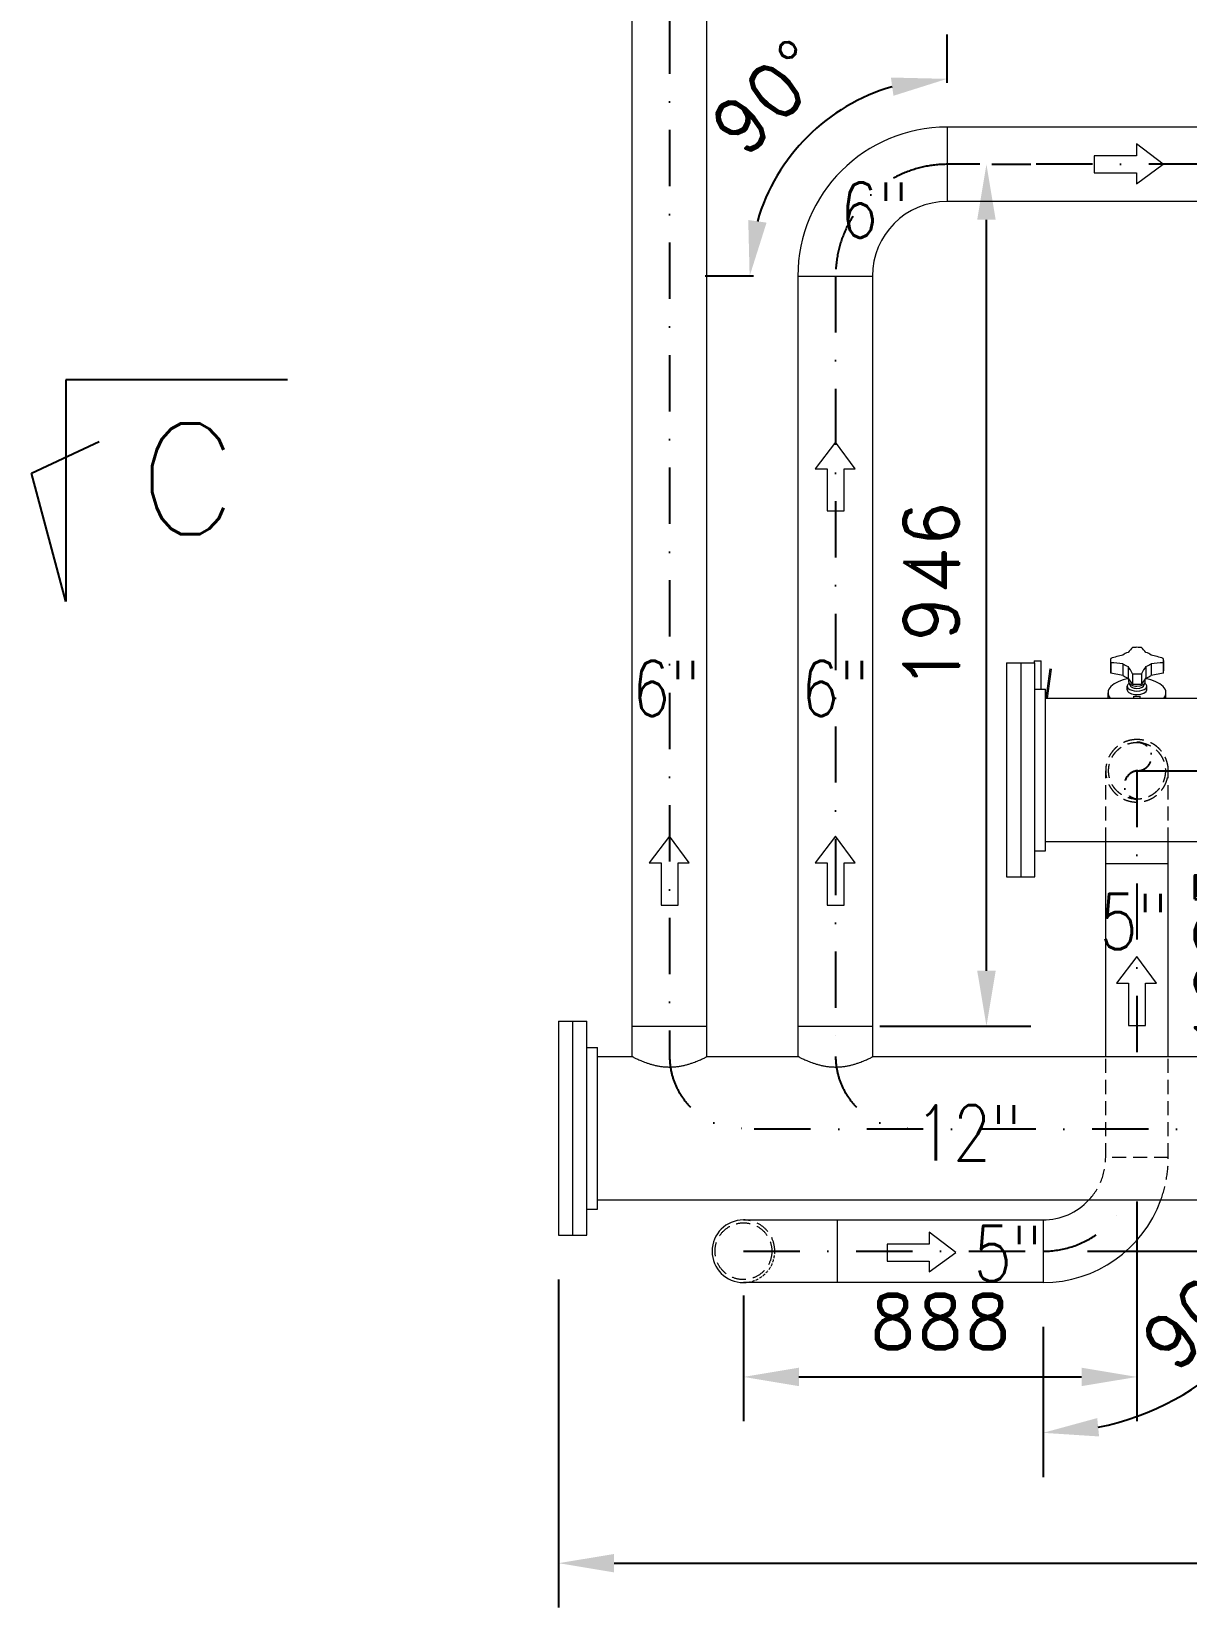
# Model space of a CAD drawing. Header units: millimetres. Extents: x -312439 to 477422, y -331570 to 212570.
# Drawn here: x 357114 to 359720, y 170198 to 173755 of the extents above; entities that cross this region are included whole.
import ezdxf
from ezdxf.enums import TextEntityAlignment as Align

# ---------------------------------------------------------------- set-up
doc = ezdxf.new("R2010")
doc.units = ezdxf.units.MM
doc.linetypes.add('DASHDOT', pattern=[25.4, 12.7, -6.35, 0, -6.35])
doc.linetypes.add('HIDDEN', pattern=[9.525, 6.35, -3.175])
doc.layers.add('2', color=2, linetype='Continuous')
doc.layers.add('ARCONDTEXTO', color=4, linetype='Continuous')
doc.styles.add('ROMAND', font='ROMAND.SHX')
doc.styles.add('ROMANS', font='romans.shx', dxfattribs={"height": 187.5})
doc.dimstyles.new('1-50 (MILIMETRO)', dxfattribs={"dimscale": 0, "dimtxt": 125, "dimasz": 125, "dimexe": 100, "dimexo": 100, "dimgap": 50, "dimtad": 0, "dimdec": 0, "dimzin": 0, "dimdsep": 46, "dimtxsty": 'ROMAND', "dimcen": -390, "dimclrd": 1, "dimclre": 1, "dimclrt": 3, "dimadec": 0, "dimazin": 0, "dimtfac": 1, "dimtdec": 0, "dimtix": 1, "dimtmove": 2, "dimatfit": 2, "dimfxl": 1, "dimtvp": 1, "dimtolj": 1, "dimtzin": 0, "dimarcsym": 0})

# ---------------------------------------------------------------- blocks, each defined once
blk = doc.blocks.new('*D106')
at = {"color": 1, "lineweight": -2, "transparency": 16777216}
for p, q in [((359608.4, 171113.7), (359608.4, 170618)), ((358720.6, 170901.8), (358720.6, 170618)), ((358845.6, 170718), (359483.4, 170718))]:
    blk.add_line(p, q, dxfattribs=at)
at = {"color": 1, "transparency": 16777216}
for points in [[(358845.6, 170738.8), (358845.6, 170697.2), (358720.6, 170718)], [(359483.4, 170738.8), (359483.4, 170697.2), (359608.4, 170718)]]:
    blk.add_solid(points, dxfattribs=at)
at = {"layer": 'Defpoints', "color": 0, "transparency": 16777216}
for p in [(359608.4, 171213.7), (358720.6, 171001.8), (359608.4, 170718)]:
    blk.add_point(p, dxfattribs=at)
at = {"color": 3, "transparency": 16777216, "insert": (359164.5, 170843), "char_height": 125, "attachment_point": 5, "style": 'ROMAND'}
blk.add_mtext('\\A1;888', dxfattribs=at)
blk = doc.blocks.new('*D109')
at = {"color": 1, "lineweight": -2, "transparency": 16777216}
for p, q in [((359280.9, 173455.5), (359368.8, 173455.5)), ((359268.8, 171635), (359268.8, 173330.5)), ((359028.5, 171510), (359368.8, 171510))]:
    blk.add_line(p, q, dxfattribs=at)
at = {"color": 1, "transparency": 16777216}
for points in [[(359247.9, 173330.5), (359289.6, 173330.5), (359268.8, 173455.5)], [(359247.9, 171635), (359289.6, 171635), (359268.8, 171510)]]:
    blk.add_solid(points, dxfattribs=at)
at = {"layer": 'Defpoints', "color": 0, "transparency": 16777216}
for p in [(359180.9, 173455.5), (359268.8, 173455.5), (358928.5, 171510)]:
    blk.add_point(p, dxfattribs=at)
at = {"color": 3, "transparency": 16777216, "insert": (359143.8, 172482.7), "char_height": 125, "attachment_point": 5, "rotation": 90, "style": 'ROMAND'}
blk.add_mtext('\\A1;1946', dxfattribs=at)
blk = doc.blocks.new('*D117')
at = {"color": 1, "lineweight": -2, "transparency": 16777216}
for p, q in [((359708.4, 172086.3), (360026.7, 172086.3)), ((359926.7, 171961.3), (359926.7, 171126.8)), ((359496.5, 171001.8), (360026.7, 171001.8))]:
    blk.add_line(p, q, dxfattribs=at)
at = {"color": 1, "transparency": 16777216}
for points in [[(359905.8, 171961.3), (359947.5, 171961.3), (359926.7, 172086.3)], [(359905.8, 171126.8), (359947.5, 171126.8), (359926.7, 171001.8)]]:
    blk.add_solid(points, dxfattribs=at)
at = {"layer": 'Defpoints', "color": 0, "transparency": 16777216}
for p in [(359608.4, 172086.3), (359396.5, 171001.8), (359926.7, 171001.8)]:
    blk.add_point(p, dxfattribs=at)
at = {"color": 3, "transparency": 16777216, "insert": (359801.7, 171662.5), "char_height": 125, "attachment_point": 5, "rotation": 90, "style": 'ROMAND'}
blk.add_mtext('\\A1;1085', dxfattribs=at)
blk = doc.blocks.new('*D64')
at = {"color": 1, "lineweight": -2, "transparency": 16777216}
for p, q in [((358303.6, 170937.8), (358303.6, 170197.5)), ((362299.4, 170937.8), (362299.4, 170197.5)), ((358428.6, 170297.5), (362174.4, 170297.5))]:
    blk.add_line(p, q, dxfattribs=at)
at = {"color": 1, "transparency": 16777216}
for points in [[(358428.6, 170318.3), (358428.6, 170276.7), (358303.6, 170297.5)], [(362174.4, 170318.3), (362174.4, 170276.7), (362299.4, 170297.5)]]:
    blk.add_solid(points, dxfattribs=at)
at = {"layer": 'Defpoints', "color": 0, "transparency": 16777216}
for p in [(358303.6, 171037.8), (362299.4, 171037.8), (362299.4, 170297.5)]:
    blk.add_point(p, dxfattribs=at)
at = {"color": 3, "transparency": 16777216, "insert": (360301.5, 170422.5), "char_height": 125, "attachment_point": 5, "style": 'ROMAND'}
blk.add_mtext('\\A1;3996', dxfattribs=at)
blk = doc.blocks.new('*D65')
at = {"color": 1, "lineweight": -2, "transparency": 16777216}
for p, q in [((359179.8, 173639.6), (359179.8, 173748.4)), ((358743.2, 173203), (358634.5, 173203))]:
    blk.add_line(p, q, dxfattribs=at)
blk.add_arc((359179.8, 173203), 445.3, 106.1357, 163.8643, dxfattribs=at)
at = {"color": 1, "transparency": 16777216}
for points in [[(359053.2, 173651.4), (359059, 173610.2), (359179.8, 173648.4)], [(358772.7, 173323.9), (358731.4, 173329.7), (358734.5, 173203)]]:
    blk.add_solid(points, dxfattribs=at)
at = {"layer": 'Defpoints', "color": 0, "transparency": 16777216}
for p in [(358957.2, 173588.7), (359179.8, 173539.6), (358843.2, 173203), (359179.8, 173203)]:
    blk.add_point(p, dxfattribs=at)
at = {"color": 3, "transparency": 16777216, "insert": (358776.6, 173606.3), "char_height": 125, "attachment_point": 5, "rotation": 45, "style": 'ROMAND'}
blk.add_mtext('\\A1;90°', dxfattribs=at)
blk = doc.blocks.new('*D66')
at = {"color": 1, "lineweight": -2, "transparency": 16777216}
for p, q in [((359779.1, 171213.7), (360118.4, 171213.7)), ((359396.5, 170831.1), (359396.5, 170491.8))]:
    blk.add_line(p, q, dxfattribs=at)
blk.add_arc((359396.5, 171213.7), 621.9, 281.5351, 348.4649, dxfattribs=at)
at = {"color": 1, "transparency": 16777216}
for points in [[(359985.1, 171091.4), (360026.6, 171087.2), (360018.4, 171213.7)], [(359522.9, 170583.6), (359518.7, 170625.1), (359396.5, 170591.8)]]:
    blk.add_solid(points, dxfattribs=at)
at = {"layer": 'Defpoints', "color": 0, "transparency": 16777216}
for p in [(359396.5, 171213.7), (359679.1, 171213.7), (359396.5, 170931.1), (359707.4, 170675.1)]:
    blk.add_point(p, dxfattribs=at)
at = {"color": 3, "transparency": 16777216, "insert": (359747.8, 170862.3), "char_height": 125, "attachment_point": 5, "rotation": 45, "style": 'ROMAND'}
blk.add_mtext('\\A1;90°', dxfattribs=at)

msp = doc.modelspace()

# ---------------------------------------------------------------- linework, layer by layer
at = {"color": 5, "linetype": 'Continuous', "lineweight": 0}
for p, q in [((358469.796, 171441.227), (358469.796, 177090.416)), ((358638.096, 171441.227), (358638.096, 177090.416)), ((359179.847, 173539.631), (359179.847, 173371.331)), ((363207.173, 173539.631), (359179.847, 173539.631)), ((363207.173, 173371.331), (359179.847, 173371.331)), ((358843.247, 173203.031), (359012.62, 173203.031)), ((358844.32, 171441.227), (358844.32, 173203.031)), ((359012.62, 171441.227), (359012.62, 173203.031)), ((359314.234, 172329.977), (359314.234, 171846.977)), ((359314.234, 172329.977), (359377.834, 172329.977)), ((359346.034, 172329.977), (359346.034, 171846.977)), ((359376.107, 172334.3), (359376.107, 172329.977)), ((359376.107, 172334.3), (359391.977, 172334.3)), ((359377.834, 171846.977), (359377.834, 172329.977)), ((359391.977, 172270.977), (359391.977, 172334.3)), ((359411.786, 172316.268), (359402.769, 172250.377)), ((359406.578, 172250.377), (359415.525, 172315.756)), ((359411.786, 172316.268), (359415.525, 172315.756)), ((359548.408, 172335.09), (359548.408, 172311.738)), ((359549.247, 172330.09), (359549.247, 172306.738)), ((359576.676, 172301.746), (359549.247, 172306.738)), ((359576.676, 172327.763), (359576.676, 172301.746)), ((359588.425, 172321.889), (359588.425, 172295.872)), ((359598.408, 172305.51), (359598.408, 172282.158)), ((359618.408, 172305.51), (359618.408, 172282.158)), ((359628.391, 172321.889), (359628.391, 172295.872)), ((359640.14, 172327.763), (359640.14, 172301.746)), ((359667.569, 172306.738), (359640.14, 172301.746)), ((359667.569, 172330.09), (359667.569, 172306.738)), ((359668.408, 172335.09), (359668.408, 172311.738)), ((359377.834, 172270.977), (359401.634, 172270.977)), ((359401.634, 171905.977), (359401.634, 172270.977)), ((359586.308, 172269.303), (359586.308, 172277.425)), ((359598.408, 172282.158), (359588.425, 172295.872)), ((359589.908, 172286.623), (359589.908, 172293.834)), ((359592.408, 172280.475), (359592.408, 172281.98)), ((359628.391, 172295.872), (359618.408, 172282.158)), ((359624.408, 172280.475), (359624.408, 172281.98)), ((359626.908, 172286.623), (359626.908, 172293.834)), ((359630.508, 172269.303), (359630.508, 172277.425)), ((359401.634, 172250.377), (362386.868, 172250.377)), ((359543.058, 172250.377), (359543.058, 172262.698)), ((359601.508, 172254.977), (359615.308, 172254.977)), ((359601.508, 172250.377), (359601.508, 172254.977)), ((359615.308, 172250.377), (359615.308, 172254.977)), ((359673.758, 172250.377), (359673.758, 172262.698)), ((359401.634, 171926.577), (362715.707, 171926.577)), ((359537.758, 171441.227), (359537.758, 171926.577)), ((359679.058, 171441.227), (359679.058, 171926.577)), ((359377.834, 171905.977), (359401.634, 171905.977)), ((359679.058, 171876.527), (359537.758, 171876.527)), ((359314.234, 171846.977), (359377.834, 171846.977)), ((358303.616, 171520.827), (358303.616, 171037.827)), ((358303.616, 171520.827), (358367.216, 171520.827)), ((358335.416, 171037.827), (358335.416, 171520.827)), ((358367.216, 171037.827), (358367.216, 171520.827)), ((358469.796, 171509.962), (358638.096, 171509.962)), ((358844.32, 171509.962), (359012.62, 171509.962)), ((358367.216, 171461.827), (358391.016, 171461.827)), ((358391.016, 171096.827), (358391.016, 171461.827)), ((358391.016, 171441.227), (358469.796, 171441.227)), ((358638.096, 171441.227), (358844.32, 171441.227)), ((359012.62, 171441.227), (362211.981, 171441.227)), ((358367.216, 171096.827), (358391.016, 171096.827)), ((358391.016, 171117.427), (362211.981, 171117.427)), ((358720.562, 171072.406), (359396.458, 171072.406)), ((358932.512, 170931.106), (358932.512, 171072.406)), ((359396.458, 171072.406), (359396.458, 170931.106)), ((358303.616, 171037.827), (358335.416, 171037.827)), ((358335.416, 171037.827), (358367.216, 171037.827)), ((359396.458, 170931.106), (358720.562, 170931.106))]:
    msp.add_line(p, q, dxfattribs=at)
at = {"color": 6, "linetype": 'DASHDOT', "ltscale": 10}
for p, q in [((358553.946, 177090.416), (358553.946, 171441.227)), ((367385.003, 173455.481), (359180.92, 173455.481)), ((358928.47, 173203.031), (358928.47, 171441.227)), ((359608.408, 172086.283), (362632.546, 172086.283)), ((359608.408, 172086.283), (359608.408, 171441.227)), ((361921.048, 171277.133), (358713.865, 171277.133)), ((358720.562, 171001.756), (359396.458, 171001.756))]:
    msp.add_line(p, q, dxfattribs=at)
at = {"color": 1, "linetype": 'Continuous', "lineweight": 0}
for p, q in [((359607.1, 173501.781), (359607.1, 173474.658)), ((359667.178, 173455.481), (359607.1, 173501.781)), ((359511.78, 173474.658), (359511.78, 173436.303)), ((359607.1, 173474.658), (359511.78, 173474.658)), ((359607.1, 173411.627), (359667.178, 173455.481)), ((359511.78, 173436.303), (359607.1, 173436.303)), ((359607.1, 173436.303), (359607.1, 173411.627)), ((358928.47, 172828.398), (358882.17, 172768.32)), ((358972.324, 172768.32), (358928.47, 172828.398)), ((358882.17, 172768.32), (358909.292, 172768.32)), ((358909.292, 172768.32), (358909.292, 172673)), ((358947.647, 172673), (358947.647, 172768.32)), ((358947.647, 172768.32), (358972.324, 172768.32)), ((358909.292, 172673), (358947.647, 172673)), ((358553.946, 171938.518), (358507.647, 171878.44)), ((358597.801, 171878.44), (358553.946, 171938.518)), ((358928.47, 171938.518), (358882.17, 171878.44)), ((358972.324, 171878.44), (358928.47, 171938.518)), ((358507.647, 171878.44), (358534.769, 171878.44)), ((358534.769, 171878.44), (358534.769, 171783.12)), ((358573.124, 171783.12), (358573.124, 171878.44)), ((358573.124, 171878.44), (358597.801, 171878.44)), ((358882.17, 171878.44), (358909.292, 171878.44)), ((358909.292, 171878.44), (358909.292, 171783.12)), ((358947.647, 171783.12), (358947.647, 171878.44)), ((358947.647, 171878.44), (358972.324, 171878.44)), ((358534.769, 171783.12), (358573.124, 171783.12)), ((358909.292, 171783.12), (358947.647, 171783.12)), ((359608.408, 171667.079), (359562.108, 171607.001)), ((359652.262, 171607.001), (359608.408, 171667.079)), ((359562.108, 171607.001), (359589.23, 171607.001)), ((359589.23, 171607.001), (359589.23, 171511.681)), ((359627.585, 171511.681), (359627.585, 171607.001)), ((359627.585, 171607.001), (359652.262, 171607.001)), ((359589.23, 171511.681), (359627.585, 171511.681)), ((359139.742, 171045.162), (359139.742, 171018.039)), ((359199.82, 170998.862), (359139.742, 171045.162)), ((359044.423, 171018.039), (359044.423, 170979.685)), ((359139.742, 171018.039), (359044.423, 171018.039)), ((359139.742, 170955.008), (359199.82, 170998.862)), ((359044.423, 170979.685), (359139.742, 170979.685)), ((359139.742, 170979.685), (359139.742, 170955.008))]:
    msp.add_line(p, q, dxfattribs=at)
at = {"color": 1, "linetype": 'HIDDEN', "lineweight": 0, "ltscale": 5}
for p, q in [((359537.758, 171926.577), (359537.758, 172086.283)), ((359679.058, 171926.577), (359679.058, 172086.283)), ((359537.758, 171213.706), (359537.758, 171441.227)), ((359679.058, 171213.706), (359679.058, 171441.227)), ((359679.058, 171213.706), (359537.758, 171213.706))]:
    msp.add_line(p, q, dxfattribs=at)
msp.add_circle((358720.562, 171001.756), 64.1, dxfattribs=at)
at = {"color": 5, "linetype": 'Continuous', "lineweight": 0}
for centre, radius, start, end in [((359179.847, 173203.031), 336.6, 90, 180), ((359179.847, 173203.031), 168.3, 90, 180), ((359396.458, 171213.706), 141.3, 270, 317.048229), ((359396.458, 171213.706), 282.6, 270, 340.081006), ((358720.562, 171001.756), 70.65, 90, 270)]:
    msp.add_arc(centre, radius, start, end, dxfattribs=at)
at = {"color": 6, "linetype": 'DASHDOT', "ltscale": 10}
for centre, radius, start, end in [((359180.92, 173203.031), 252.45, 90, 180), ((358715.859, 171441.227), 161.912, 180, 270.136705), ((359090.382, 171441.227), 161.912, 180, 270.136705), ((359396.458, 171213.706), 211.95, 270, 332.98299)]:
    msp.add_arc(centre, radius, start, end, dxfattribs=at)
at = {"color": 6, "linetype": 'DASHDOT', "ltscale": 3}
for centre, radius, start, end in [((359609.319, 172118.352), 32.044, 271.186352, 91.628969), ((359612.095, 172054.246), 32.138, 93.768791, 265.758386)]:
    msp.add_arc(centre, radius, start, end, dxfattribs=at)
at = {"color": 1, "linetype": 'HIDDEN', "lineweight": 0, "ltscale": 5}
for centre, radius, start, end in [((359396.458, 171213.706), 141.3, 317.048229, 0), ((359396.458, 171213.706), 282.6, 340.081006, 0), ((358720.562, 171001.756), 70.65, 0, 90)]:
    msp.add_arc(centre, radius, start, end, dxfattribs=at)
at = {"color": 1, "linetype": 'HIDDEN', "lineweight": 0}
msp.add_arc((358720.562, 171001.756), 70.65, 270, 0, dxfattribs=at)
at = {"color": 5, "linetype": 'Continuous', "lineweight": 0}
for centre, major_axis, ratio, start_param, end_param in [((359608.408, 172335.09), (-60, 0), 0.5, 6.11573723, 6.28318531), ((359598.273, 172041.604), (-290.065, -211.15), 0.81379768, 4.2416839, 4.32351443), ((359608.408, 172337.755), (-37.5, 0), 0.5, 5.27439796, 5.72117633), ((359580.564, 172032.749), (-64.237, -352.981), 0.29619813, 3.54660036, 3.62843089), ((359608.408, 172335.09), (-60, 0), 0.5, 4.71238898, 4.87983706), ((359608.408, 172335.09), (-60, 0), 0.5, 4.5449409, 4.71238898), ((359636.252, 172032.749), (64.237, -352.981), 0.29619813, 2.65475442, 2.73658495), ((359608.408, 172337.755), (-37.5, 0), 0.5, 3.70360163, 4.15038), ((359618.542, 172041.604), (-290.065, 211.15), 0.81379768, 5.10126353, 5.18309406), ((359608.408, 172335.09), (-60, 0), 0.5, 3.14159265, 3.30904073), ((359608.408, 172335.09), (-60, 0), 0.5, 0, 0.16744808), ((359608.408, 172311.738), (60, 0), 0.5, 3.14159265, 3.30904073), ((359598.273, 172013.76), (-290.065, 211.15), 0.81379768, 5.31130342, 5.39313395), ((359608.408, 172337.755), (-37.5, 0), 0.5, 0.56200898, 1.00878735), ((359580.564, 172022.614), (64.237, -352.981), 0.29619813, 2.44471453, 2.52654506), ((359608.408, 172335.09), (-60, 0), 0.5, 1.40334825, 1.57079633), ((359608.408, 172335.09), (-60, 0), 0.5, 1.57079633, 1.73824441), ((359636.252, 172022.614), (-64.237, -352.981), 0.29619813, 3.75664025, 3.83847078), ((359608.408, 172337.755), (-37.5, 0), 0.5, 2.1328053, 2.57958368), ((359618.542, 172013.76), (-290.065, -211.15), 0.81379768, 4.03164401, 4.11347454), ((359608.408, 172335.09), (-60, 0), 0.5, 2.97414457, 3.14159265), ((359608.408, 172311.738), (-60, 0), 0.5, 2.97414457, 3.14159265), ((359608.408, 172262.698), (-65.35, 0), 0.5, 5.00152602, 6.66984609), ((359608.408, 172311.738), (-37.5, 0), 0.5, 0.56200898, 1.00878735), ((359608.408, 172277.425), (-22.1, 0), 0.5, 5.64470609, 7.85398163), ((359608.408, 172269.303), (-22.1, 0), 0.5, 0, 1.57079633), ((359608.408, 172286.623), (-18.5, 0), 0.5, 0, 1.57079633), ((359608.408, 172280.475), (-16, 0), 0.5, 0, 1.57079633), ((359608.408, 172311.738), (-60, 0), 0.5, 1.40334825, 1.73824441), ((359608.408, 172286.623), (-18.5, 0), 0.5, 1.57079633, 3.14159265), ((359608.408, 172277.425), (-22.1, 0), 0.5, 1.57079633, 3.78007187), ((359608.408, 172280.475), (-16, 0), 0.5, 1.57079633, 3.14159265), ((359608.408, 172269.303), (-22.1, 0), 0.5, 1.57079633, 3.14159265), ((359608.408, 172262.698), (-65.35, 0), 0.5, 2.75493187, 4.42325194), ((359608.408, 172311.738), (-37.5, 0), 0.5, 2.1328053, 2.57958368)]:
    msp.add_ellipse(centre, major_axis=major_axis, ratio=ratio, start_param=start_param, end_param=end_param, dxfattribs=at)
at = {"color": 1, "linetype": 'HIDDEN', "lineweight": 0, "ltscale": 5}
for points, knots in [([(359608.408, 172156.933), (359610.661, 172156.933), (359612.946, 172156.824), (359617.538, 172156.378), (359619.844, 172156.04), (359624.434, 172155.131), (359626.717, 172154.559), (359631.221, 172153.189), (359633.442, 172152.39), (359637.782, 172150.58), (359639.904, 172149.567), (359644.019, 172147.346), (359646.011, 172146.139), (359649.838, 172143.556), (359651.673, 172142.182), (359655.16, 172139.3), (359656.812, 172137.792), (359659.915, 172134.689), (359661.421, 172133.038), (359664.302, 172129.553), (359665.677, 172127.719), (359668.26, 172123.892), (359669.469, 172121.898), (359671.691, 172117.781), (359672.705, 172115.658), (359674.517, 172111.314), (359675.316, 172109.092), (359676.687, 172104.585), (359677.258, 172102.3), (359678.167, 172097.71), (359678.504, 172095.404), (359678.95, 172090.815), (359679.058, 172088.532), (359679.058, 172084.033), (359678.95, 172081.75), (359678.504, 172077.161), (359678.167, 172074.855), (359677.258, 172070.265), (359676.687, 172067.98), (359675.316, 172063.473), (359674.517, 172061.251), (359672.705, 172056.908), (359671.691, 172054.784), (359669.469, 172050.667), (359668.26, 172048.673), (359665.677, 172044.846), (359664.302, 172043.012), (359661.421, 172039.527), (359659.915, 172037.876), (359656.812, 172034.773), (359655.16, 172033.266), (359651.673, 172030.383), (359649.838, 172029.009), (359646.011, 172026.427), (359644.019, 172025.219), (359639.904, 172022.998), (359637.782, 172021.986), (359633.442, 172020.175), (359631.221, 172019.376), (359626.717, 172018.006), (359624.434, 172017.434), (359619.844, 172016.525), (359617.538, 172016.187), (359612.946, 172015.741), (359610.661, 172015.633), (359606.155, 172015.633), (359603.87, 172015.741), (359599.278, 172016.187), (359596.972, 172016.525), (359592.382, 172017.434), (359590.099, 172018.006), (359585.594, 172019.376), (359583.374, 172020.175), (359579.034, 172021.986), (359576.912, 172022.998), (359572.797, 172025.219), (359570.805, 172026.427), (359566.978, 172029.009), (359565.143, 172030.383), (359561.656, 172033.266), (359560.003, 172034.773), (359556.901, 172037.876), (359555.394, 172039.527), (359552.514, 172043.012), (359551.139, 172044.846), (359548.556, 172048.673), (359547.347, 172050.667), (359545.125, 172054.784), (359544.111, 172056.908), (359542.299, 172061.251), (359541.5, 172063.473), (359540.129, 172067.98), (359539.558, 172070.265), (359538.649, 172074.855), (359538.311, 172077.161), (359537.866, 172081.75), (359537.758, 172084.033), (359537.758, 172088.532), (359537.866, 172090.815), (359538.311, 172095.404), (359538.649, 172097.71), (359539.558, 172102.3), (359540.129, 172104.585), (359541.5, 172109.092), (359542.299, 172111.314), (359544.111, 172115.658), (359545.125, 172117.781), (359547.347, 172121.898), (359548.556, 172123.892), (359551.139, 172127.719), (359552.514, 172129.553), (359555.394, 172133.038), (359556.901, 172134.689), (359560.003, 172137.792), (359561.656, 172139.3), (359565.143, 172142.182), (359566.978, 172143.556), (359570.805, 172146.139), (359572.797, 172147.346), (359576.912, 172149.567), (359579.034, 172150.58), (359583.374, 172152.39), (359585.594, 172153.189), (359590.099, 172154.559), (359592.382, 172155.131), (359596.972, 172156.04), (359599.278, 172156.378), (359603.87, 172156.824), (359606.155, 172156.933), (359608.408, 172156.933)], [0, 0, 0, 0, 6.75827644, 6.75827644, 13.51655288, 13.51655288, 20.27482932, 20.27482932, 27.03310576, 27.03310576, 33.79138221, 33.79138221, 40.54965865, 40.54965865, 47.30793509, 47.30793509, 54.06621153, 54.06621153, 60.8144833, 60.8144833, 67.56275508, 67.56275508, 74.31102685, 74.31102685, 81.05929863, 81.05929863, 87.8075704, 87.8075704, 94.55584218, 94.55584218, 101.30411395, 101.30411395, 108.05238572, 108.05238572, 114.8006575, 114.8006575, 121.54892927, 121.54892927, 128.29720105, 128.29720105, 135.04547282, 135.04547282, 141.7937446, 141.7937446, 148.54201637, 148.54201637, 155.29028815, 155.29028815, 162.03855992, 162.03855992, 168.79683636, 168.79683636, 175.5551128, 175.5551128, 182.31338924, 182.31338924, 189.07166568, 189.07166568, 195.82994213, 195.82994213, 202.58821857, 202.58821857, 209.34649501, 209.34649501, 216.10477145, 216.10477145, 222.86304789, 222.86304789, 229.62132433, 229.62132433, 236.37960077, 236.37960077, 243.13787721, 243.13787721, 249.89615366, 249.89615366, 256.6544301, 256.6544301, 263.41270654, 263.41270654, 270.17098298, 270.17098298, 276.91925475, 276.91925475, 283.66752653, 283.66752653, 290.4157983, 290.4157983, 297.16407008, 297.16407008, 303.91234185, 303.91234185, 310.66061363, 310.66061363, 317.4088854, 317.4088854, 324.15715717, 324.15715717, 330.90542895, 330.90542895, 337.65370072, 337.65370072, 344.4019725, 344.4019725, 351.15024427, 351.15024427, 357.89851605, 357.89851605, 364.64678782, 364.64678782, 371.3950596, 371.3950596, 378.14333137, 378.14333137, 384.90160781, 384.90160781, 391.65988425, 391.65988425, 398.41816069, 398.41816069, 405.17643713, 405.17643713, 411.93471358, 411.93471358, 418.69299002, 418.69299002, 425.45126646, 425.45126646, 432.2095429, 432.2095429, 432.2095429, 432.2095429]), ([(359608.408, 172150.383), (359606.37, 172150.383), (359604.302, 172150.285), (359600.144, 172149.882), (359598.055, 172149.577), (359593.896, 172148.754), (359591.825, 172148.237), (359587.74, 172146.997), (359585.724, 172146.273), (359581.784, 172144.631), (359579.857, 172143.712), (359576.12, 172141.697), (359574.309, 172140.601), (359570.832, 172138.256), (359569.165, 172137.007), (359565.996, 172134.389), (359564.493, 172133.019), (359561.673, 172130.198), (359560.304, 172128.697), (359557.686, 172125.529), (359556.437, 172123.862), (359554.092, 172120.385), (359552.995, 172118.574), (359550.979, 172114.835), (359550.06, 172112.907), (359548.417, 172108.964), (359547.693, 172106.948), (359546.452, 172102.861), (359545.935, 172100.79), (359545.113, 172096.63), (359544.808, 172094.541), (359544.405, 172090.385), (359544.308, 172088.318), (359544.308, 172084.247), (359544.405, 172082.18), (359544.808, 172078.024), (359545.113, 172075.935), (359545.935, 172071.775), (359546.452, 172069.704), (359547.693, 172065.617), (359548.417, 172063.601), (359550.06, 172059.659), (359550.979, 172057.73), (359552.995, 172053.991), (359554.092, 172052.18), (359556.437, 172048.703), (359557.686, 172047.036), (359560.304, 172043.868), (359561.673, 172042.367), (359564.493, 172039.546), (359565.996, 172038.176), (359569.165, 172035.558), (359570.832, 172034.309), (359574.309, 172031.964), (359576.12, 172030.868), (359579.857, 172028.853), (359581.784, 172027.934), (359585.724, 172026.292), (359587.74, 172025.569), (359591.825, 172024.328), (359593.896, 172023.811), (359598.055, 172022.989), (359600.144, 172022.683), (359604.302, 172022.28), (359606.37, 172022.183), (359610.445, 172022.183), (359612.514, 172022.28), (359616.671, 172022.683), (359618.761, 172022.989), (359622.92, 172023.811), (359624.991, 172024.328), (359629.076, 172025.569), (359631.091, 172026.292), (359635.032, 172027.934), (359636.959, 172028.853), (359640.696, 172030.868), (359642.506, 172031.964), (359645.984, 172034.309), (359647.651, 172035.558), (359650.82, 172038.176), (359652.322, 172039.546), (359655.143, 172042.367), (359656.512, 172043.868), (359659.13, 172047.036), (359660.379, 172048.703), (359662.724, 172052.18), (359663.821, 172053.991), (359665.837, 172057.73), (359666.756, 172059.659), (359668.399, 172063.601), (359669.123, 172065.617), (359670.364, 172069.704), (359670.881, 172071.775), (359671.703, 172075.935), (359672.008, 172078.024), (359672.411, 172082.18), (359672.508, 172084.247), (359672.508, 172088.318), (359672.411, 172090.385), (359672.008, 172094.541), (359671.703, 172096.63), (359670.881, 172100.79), (359670.364, 172102.861), (359669.123, 172106.948), (359668.399, 172108.964), (359666.756, 172112.907), (359665.837, 172114.835), (359663.821, 172118.574), (359662.724, 172120.385), (359660.379, 172123.862), (359659.13, 172125.529), (359656.512, 172128.697), (359655.143, 172130.198), (359652.322, 172133.019), (359650.82, 172134.389), (359647.651, 172137.007), (359645.984, 172138.256), (359642.506, 172140.601), (359640.696, 172141.697), (359636.959, 172143.712), (359635.032, 172144.631), (359631.091, 172146.273), (359629.076, 172146.997), (359624.991, 172148.237), (359622.92, 172148.754), (359618.761, 172149.577), (359616.671, 172149.882), (359612.514, 172150.285), (359610.445, 172150.383), (359608.408, 172150.383)], [0, 0, 0, 0, 6.11267381, 6.11267381, 12.22534762, 12.22534762, 18.33802143, 18.33802143, 24.45069524, 24.45069524, 30.56336905, 30.56336905, 36.67604286, 36.67604286, 42.78871667, 42.78871667, 48.90139048, 48.90139048, 55.00814905, 55.00814905, 61.11490762, 61.11490762, 67.22166619, 67.22166619, 73.32842476, 73.32842476, 79.43518333, 79.43518333, 85.5419419, 85.5419419, 91.64870047, 91.64870047, 97.75545904, 97.75545904, 103.86221761, 103.86221761, 109.96897618, 109.96897618, 116.07573475, 116.07573475, 122.18249332, 122.18249332, 128.28925189, 128.28925189, 134.39601046, 134.39601046, 140.50276903, 140.50276903, 146.6095276, 146.6095276, 152.72220141, 152.72220141, 158.83487522, 158.83487522, 164.94754903, 164.94754903, 171.06022284, 171.06022284, 177.17289665, 177.17289665, 183.28557046, 183.28557046, 189.39824427, 189.39824427, 195.51091808, 195.51091808, 201.62359189, 201.62359189, 207.7362657, 207.7362657, 213.84893951, 213.84893951, 219.96161332, 219.96161332, 226.07428713, 226.07428713, 232.18696094, 232.18696094, 238.29963475, 238.29963475, 244.41230856, 244.41230856, 250.51906713, 250.51906713, 256.6258257, 256.6258257, 262.73258427, 262.73258427, 268.83934284, 268.83934284, 274.94610141, 274.94610141, 281.05285998, 281.05285998, 287.15961855, 287.15961855, 293.26637712, 293.26637712, 299.37313568, 299.37313568, 305.47989425, 305.47989425, 311.58665282, 311.58665282, 317.69341139, 317.69341139, 323.80016996, 323.80016996, 329.90692853, 329.90692853, 336.0136871, 336.0136871, 342.12044567, 342.12044567, 348.23311948, 348.23311948, 354.34579329, 354.34579329, 360.4584671, 360.4584671, 366.57114091, 366.57114091, 372.68381472, 372.68381472, 378.79648853, 378.79648853, 384.90916234, 384.90916234, 391.02183615, 391.02183615, 391.02183615, 391.02183615])]:
    msp.add_open_spline(points, degree=3, knots=knots, dxfattribs=at)
at = {"color": 5, "linetype": 'Continuous', "lineweight": 0}
for points, knots in [([(358469.796, 171441.227), (358469.796, 171441.227), (358469.926, 171441.159), (358470.463, 171440.881), (358470.868, 171440.671), (358471.959, 171440.112), (358472.644, 171439.763), (358474.285, 171438.938), (358475.24, 171438.462), (358477.404, 171437.403), (358478.614, 171436.82), (358481.261, 171435.57), (358482.7, 171434.905), (358485.771, 171433.523), (358487.404, 171432.806), (358490.822, 171431.355), (358492.607, 171430.621), (358496.285, 171429.168), (358498.246, 171428.421), (358502.383, 171426.926), (358504.559, 171426.176), (358509.1, 171424.712), (358511.465, 171423.997), (358516.351, 171422.639), (358518.872, 171421.995), (358524.033, 171420.815), (358526.676, 171420.277), (358532.042, 171419.338), (358534.766, 171418.936), (358540.246, 171418.29), (358543.003, 171418.044), (358548.501, 171417.719), (358551.241, 171417.639), (358553.946, 171417.639)], [388.89052014, 388.89052014, 388.89052014, 388.89052014, 396.97918614, 396.97918614, 405.06785213, 405.06785213, 413.15651813, 413.15651813, 421.24518412, 421.24518412, 429.33385012, 429.33385012, 437.42251611, 437.42251611, 445.51118211, 445.51118211, 453.5998481, 453.5998481, 461.71495378, 461.71495378, 469.83005946, 469.83005946, 477.94516514, 477.94516514, 486.06027081, 486.06027081, 494.17537649, 494.17537649, 502.29048217, 502.29048217, 510.40558784, 510.40558784, 518.52069352, 518.52069352, 518.52069352, 518.52069352]), ([(358553.946, 171417.639), (358556.651, 171417.639), (358559.392, 171417.719), (358564.889, 171418.044), (358567.647, 171418.29), (358573.127, 171418.936), (358575.851, 171419.338), (358581.217, 171420.277), (358583.859, 171420.815), (358589.021, 171421.995), (358591.542, 171422.639), (358596.428, 171423.997), (358598.793, 171424.712), (358603.334, 171426.176), (358605.51, 171426.926), (358609.647, 171428.421), (358611.607, 171429.168), (358615.286, 171430.621), (358617.071, 171431.355), (358620.489, 171432.806), (358622.122, 171433.523), (358625.193, 171434.905), (358626.631, 171435.57), (358629.279, 171436.82), (358630.488, 171437.403), (358632.652, 171438.462), (358633.608, 171438.938), (358635.249, 171439.763), (358635.934, 171440.112), (358637.024, 171440.671), (358637.43, 171440.881), (358637.966, 171441.159), (358638.096, 171441.227), (358638.096, 171441.227)], [0, 0, 0, 0, 8.11510568, 8.11510568, 16.23021135, 16.23021135, 24.34531703, 24.34531703, 32.46042271, 32.46042271, 40.57552839, 40.57552839, 48.69063406, 48.69063406, 56.80573974, 56.80573974, 64.92084542, 64.92084542, 73.00951141, 73.00951141, 81.09817741, 81.09817741, 89.1868434, 89.1868434, 97.2755094, 97.2755094, 105.36417539, 105.36417539, 113.45284139, 113.45284139, 121.54150739, 121.54150739, 129.63017338, 129.63017338, 129.63017338, 129.63017338]), ([(358844.32, 171441.227), (358844.32, 171441.227), (358844.45, 171441.159), (358844.986, 171440.881), (358845.392, 171440.671), (358846.482, 171440.112), (358847.167, 171439.763), (358848.808, 171438.938), (358849.764, 171438.462), (358851.928, 171437.403), (358853.137, 171436.82), (358855.785, 171435.57), (358857.223, 171434.905), (358860.294, 171433.523), (358861.927, 171432.806), (358865.345, 171431.355), (358867.13, 171430.621), (358870.809, 171429.168), (358872.769, 171428.421), (358876.906, 171426.926), (358879.082, 171426.176), (358883.623, 171424.712), (358885.988, 171423.997), (358890.874, 171422.639), (358893.395, 171421.995), (358898.556, 171420.815), (358901.199, 171420.277), (358906.565, 171419.338), (358909.289, 171418.936), (358914.769, 171418.29), (358917.527, 171418.044), (358923.024, 171417.719), (358925.765, 171417.639), (358928.47, 171417.639)], [388.89052014, 388.89052014, 388.89052014, 388.89052014, 396.97918614, 396.97918614, 405.06785213, 405.06785213, 413.15651813, 413.15651813, 421.24518412, 421.24518412, 429.33385012, 429.33385012, 437.42251611, 437.42251611, 445.51118211, 445.51118211, 453.5998481, 453.5998481, 461.71495378, 461.71495378, 469.83005946, 469.83005946, 477.94516514, 477.94516514, 486.06027081, 486.06027081, 494.17537649, 494.17537649, 502.29048217, 502.29048217, 510.40558784, 510.40558784, 518.52069352, 518.52069352, 518.52069352, 518.52069352]), ([(358928.47, 171417.639), (358931.175, 171417.639), (358933.915, 171417.719), (358939.413, 171418.044), (358942.17, 171418.29), (358947.65, 171418.936), (358950.374, 171419.338), (358955.74, 171420.277), (358958.383, 171420.815), (358963.544, 171421.995), (358966.065, 171422.639), (358970.951, 171423.997), (358973.316, 171424.712), (358977.857, 171426.176), (358980.033, 171426.926), (358984.17, 171428.421), (358986.13, 171429.168), (358989.809, 171430.621), (358991.594, 171431.355), (358995.012, 171432.806), (358996.645, 171433.523), (358999.716, 171434.905), (359001.154, 171435.57), (359003.802, 171436.82), (359005.012, 171437.403), (359007.176, 171438.462), (359008.131, 171438.938), (359009.772, 171439.763), (359010.457, 171440.112), (359011.548, 171440.671), (359011.953, 171440.881), (359012.489, 171441.159), (359012.62, 171441.227), (359012.62, 171441.227)], [0, 0, 0, 0, 8.11510568, 8.11510568, 16.23021135, 16.23021135, 24.34531703, 24.34531703, 32.46042271, 32.46042271, 40.57552839, 40.57552839, 48.69063406, 48.69063406, 56.80573974, 56.80573974, 64.92084542, 64.92084542, 73.00951141, 73.00951141, 81.09817741, 81.09817741, 89.1868434, 89.1868434, 97.2755094, 97.2755094, 105.36417539, 105.36417539, 113.45284139, 113.45284139, 121.54150739, 121.54150739, 129.63017338, 129.63017338, 129.63017338, 129.63017338])]:
    msp.add_open_spline(points, degree=3, knots=knots, dxfattribs=at)
at = {"layer": '2', "color": 2, "linetype": 'Continuous'}
for p, q in [((357192.108, 172968.733), (357192.108, 172468.733)), ((357692.108, 172968.733), (357192.108, 172968.733)), ((357114.463, 172758.511), (357267.108, 172829.691)), ((357192.108, 172468.733), (357114.463, 172758.511))]:
    msp.add_line(p, q, dxfattribs=at)

# ---------------------------------------------------------------- texts
at = {"layer": '2', "color": 2, "linetype": 'Continuous', "style": 'ROMANS', "text_generation_flag": 2}
msp.add_text('C', height=250, rotation=180, dxfattribs=at).set_placement((357354.515, 172745.387), align=Align.MIDDLE_LEFT)
at = {"layer": 'ARCONDTEXTO', "linetype": 'Continuous', "lineweight": -3, "style": 'ROMANS', "width": 0.8}
for s, p in [('6"', (358939.101, 173289.699)), ('6"', (358469.413, 172209.836)), ('6"', (358850.701, 172209.836)), ('5"', (359524.163, 171683.522)), ('12"', (359107.547, 171206.326)), ('5"', (359240.037, 170934.443))]:
    msp.add_text(s, height=125, dxfattribs=at).set_placement(p)

# ---------------------------------------------------------------- dimensions: what is measured, and where the dimension line sits
for base, center, p1, p2, picture, middle in [((358957.183, 173588.696), (359179.847, 173203.031), (359179.847, 173539.631), (358843.247, 173203.031), '*D65', (358776.564, 173606.314)), ((359707.425, 170675.095), (359396.458, 171213.706), (359396.458, 170931.106), (359679.058, 171213.706), '*D66', (359747.843, 170862.321))]:
    dim = msp.add_angular_dim_3p(base=base, center=center, p1=p1, p2=p2, dimstyle='1-50 (MILIMETRO)', override={"dimscale": 1})
    dim.commit()
    dim.dimension.update_dxf_attribs({"geometry": picture, "text_midpoint": middle})
dim = msp.add_linear_dim(base=(359268.766, 173455.481), p1=(358928.47, 171509.962), p2=(359180.92, 173455.481), angle=90, dimstyle='1-50 (MILIMETRO)', override={"dimscale": 1})
dim.commit()
dim.dimension.update_dxf_attribs({"geometry": '*D109', "text_midpoint": (359143.766, 172482.722)})
dim = msp.add_linear_dim(base=(359926.671, 171001.756), p1=(359608.408, 172086.283), p2=(359396.458, 171001.756), angle=90, dimstyle='1-50 (MILIMETRO)', override={"dimscale": 1})
dim.commit()
dim.dimension.update_dxf_attribs({"geometry": '*D117', "text_midpoint": (359801.671, 171662.46), "dimtype": 160})
for base, p1, p2, picture, middle in [((359608.408, 170717.997), (358720.562, 171001.756), (359608.408, 171213.706), '*D106', (359164.485, 170842.997)), ((362299.381, 170297.514), (358303.616, 171037.827), (362299.381, 171037.827), '*D64', (360301.499, 170422.514))]:
    dim = msp.add_linear_dim(base=base, p1=p1, p2=p2, dimstyle='1-50 (MILIMETRO)', override={"dimscale": 1})
    dim.commit()
    dim.dimension.update_dxf_attribs({"geometry": picture, "text_midpoint": middle})

doc.saveas('drawing.dxf')
